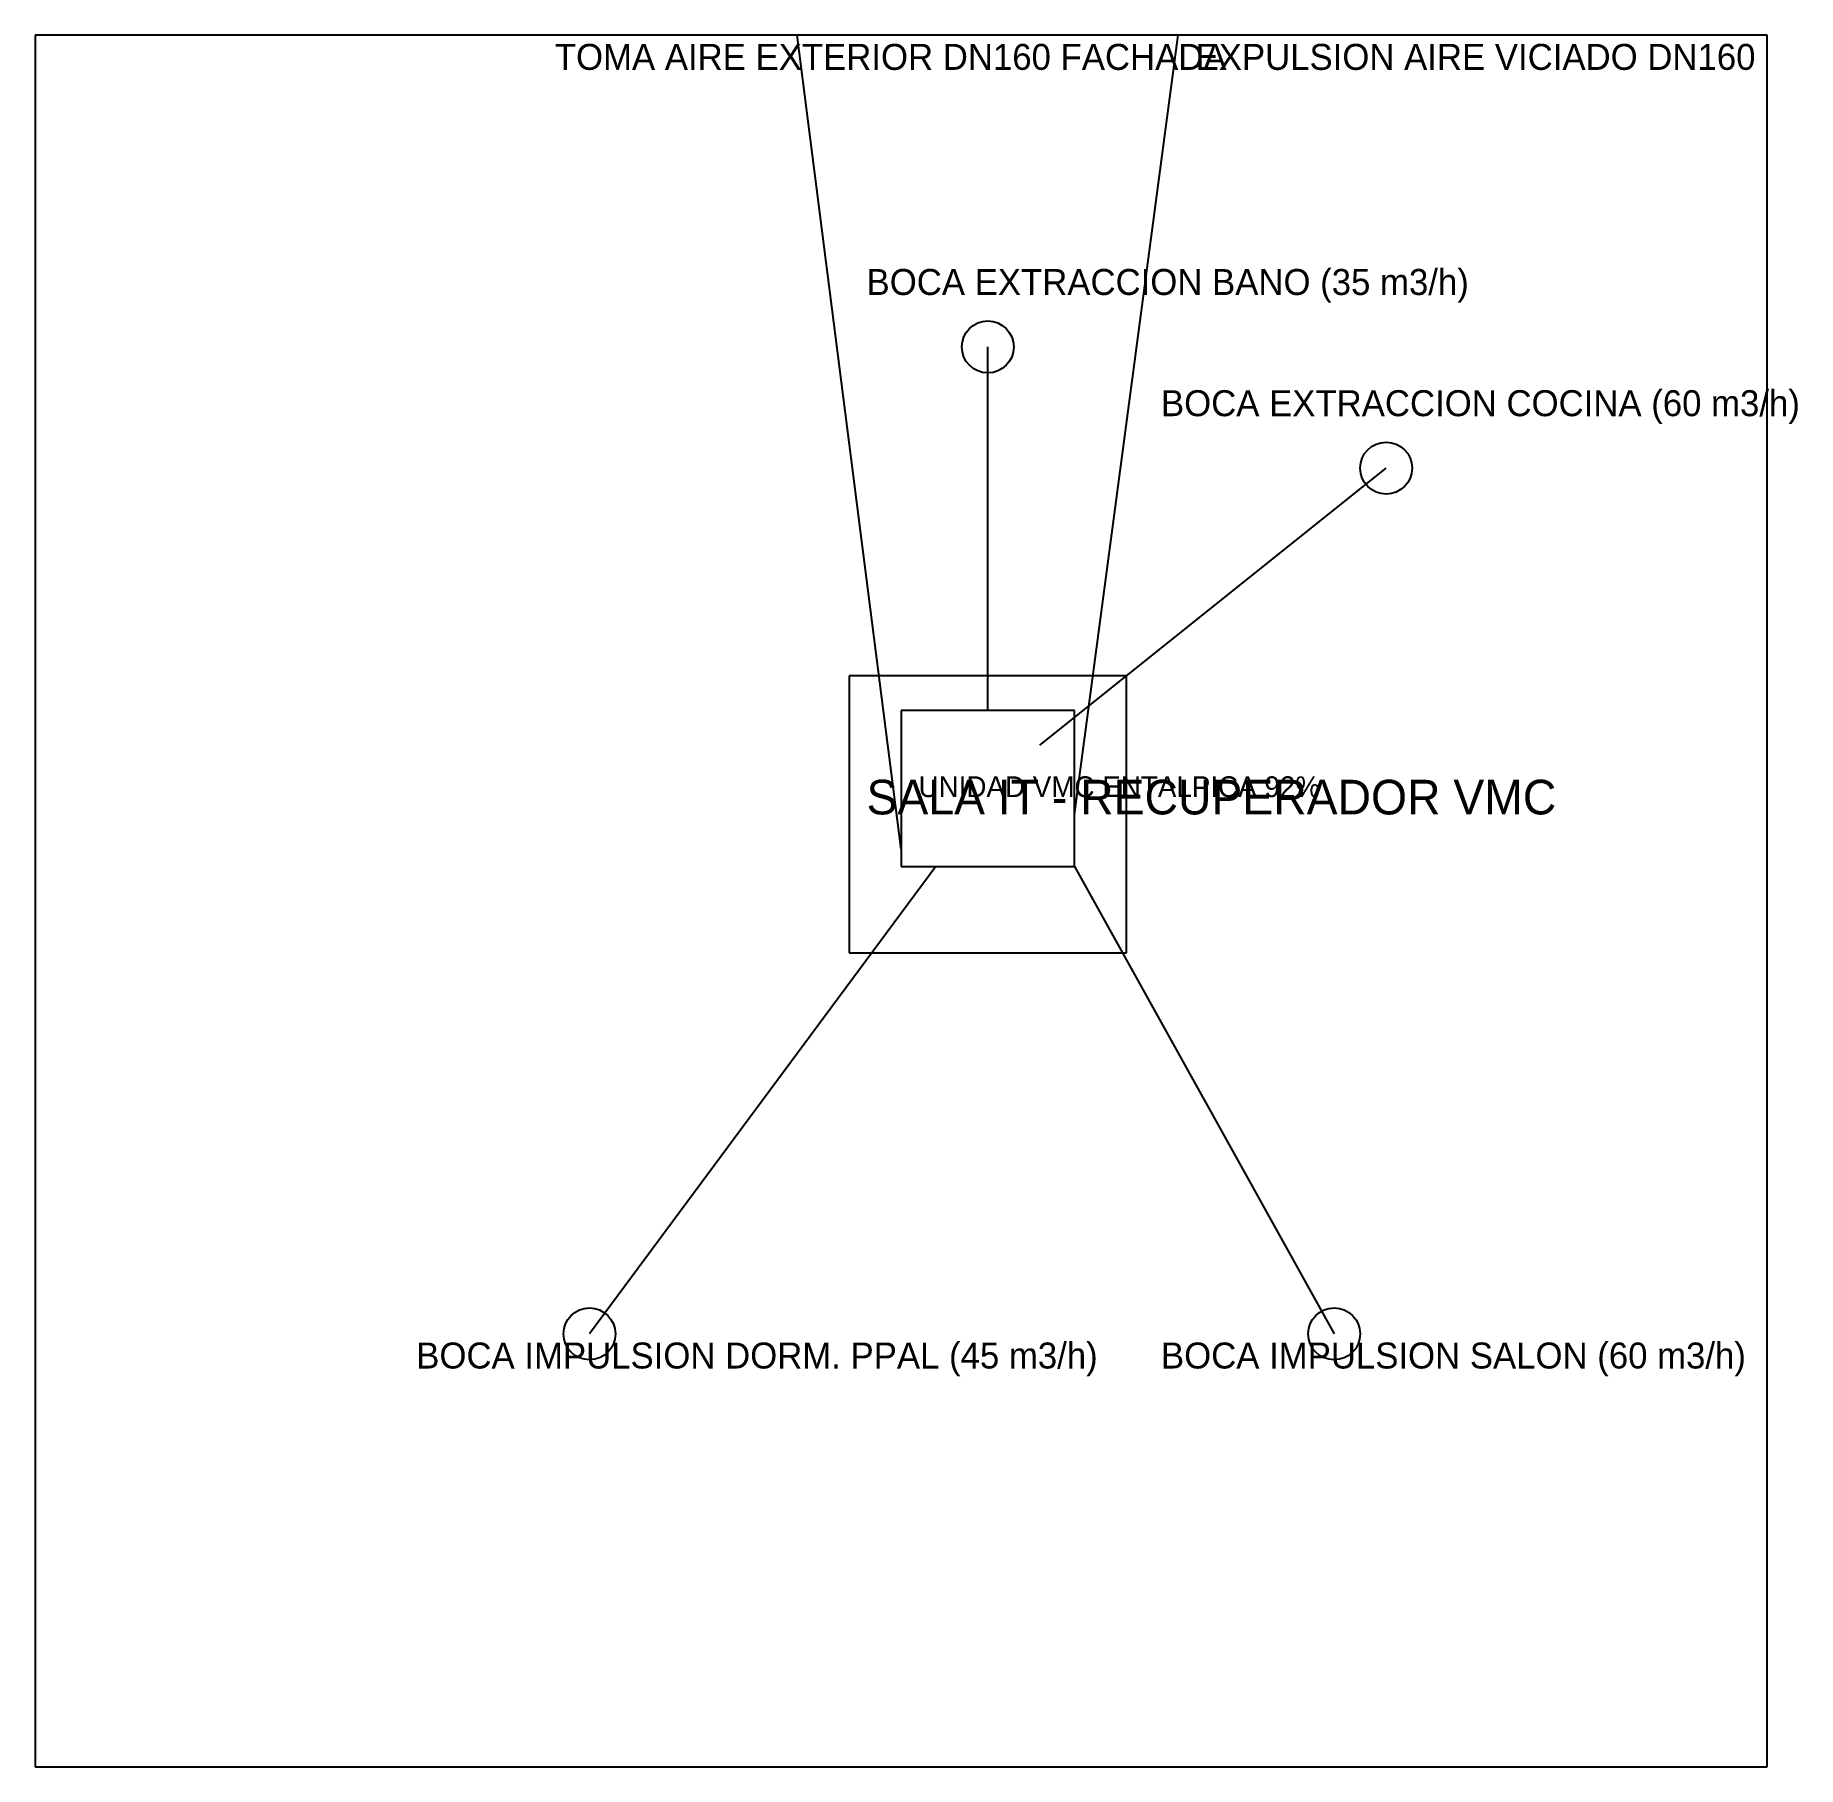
# Model space of a CAD drawing. Extents: x 0 to 10177, y 0 to 10000.
import ezdxf

# ---------------------------------------------------------------- set-up
doc = ezdxf.new("R2010")
doc.units = 0

msp = doc.modelspace()

# ---------------------------------------------------------------- linework, layer by layer
at = {"layer": 'BOCAS_EXTRACCION', "color": 1}
for centre in [(5500, 8200), (7800, 7500)]:
    msp.add_circle(centre, 150, dxfattribs=at)
at = {"layer": 'BOCAS_IMPULSION', "color": 5}
for centre in [(3200, 2500), (7500, 2500)]:
    msp.add_circle(centre, 150, dxfattribs=at)
at = {"layer": 'CONDUCTOS_EXTRACCION', "color": 1}
for p, q in [((5500, 6100), (5500, 8200)), ((5800, 5900), (7800, 7500))]:
    msp.add_line(p, q, dxfattribs=at)
at = {"layer": 'CONDUCTOS_IMPULSION', "color": 5}
for p, q in [((5200, 5200), (3200, 2500)), ((6000, 5200), (7500, 2500))]:
    msp.add_line(p, q, dxfattribs=at)
at = {"layer": 'EQUIPO_VMC', "color": 4}
for p, q in [((6000, 6100), (5000, 6100)), ((5000, 6100), (5000, 5200)), ((6000, 5200), (6000, 6100)), ((5000, 5200), (6000, 5200))]:
    msp.add_line(p, q, dxfattribs=at)
at = {"layer": 'EXPULSION_AIRE', "color": 8}
msp.add_line((6000, 5500), (6600, 10000), dxfattribs=at)
at = {"layer": 'MUROS_EXTERIORES', "color": 7}
for p, q in [((10000, 10000), (0, 10000)), ((0, 10000), (0, 0)), ((10000, 0), (10000, 10000)), ((0, 0), (10000, 0))]:
    msp.add_line(p, q, dxfattribs=at)
at = {"layer": 'SALA_IT', "color": 4}
for p, q in [((6300, 6300), (4700, 6300)), ((4700, 6300), (4700, 4700)), ((6300, 4700), (6300, 6300)), ((4700, 4700), (6300, 4700))]:
    msp.add_line(p, q, dxfattribs=at)
at = {"layer": 'TOMA_AIRE_EXT', "color": 3}
msp.add_line((5000, 5300), (4400, 10000), dxfattribs=at)

# ---------------------------------------------------------------- texts
at = {"layer": 'TEXTOS', "color": 3}
msp.add_text('TOMA AIRE EXTERIOR DN160 FACHADA', height=150, dxfattribs=at).set_placement((3000, 9800))
at = {"layer": 'TEXTOS', "color": 8}
msp.add_text('EXPULSION AIRE VICIADO DN160', height=150, dxfattribs=at).set_placement((6700, 9800))
at = {"layer": 'TEXTOS', "color": 1}
for s, p in [('BOCA EXTRACCION BANO (35 m3/h)', (4800, 8500)), ('BOCA EXTRACCION COCINA (60 m3/h)', (6500, 7800))]:
    msp.add_text(s, height=150, dxfattribs=at).set_placement(p)
at = {"layer": 'TEXTOS', "color": 4}
msp.add_text('SALA IT - RECUPERADOR VMC', height=200, dxfattribs=at).set_placement((4800, 5500))
at = {"layer": 'TEXTOS', "color": 7}
msp.add_text('UNIDAD VMC ENTALPICA 92%', height=120, dxfattribs=at).set_placement((5100, 5600))
at = {"layer": 'TEXTOS', "color": 5}
for s, p in [('BOCA IMPULSION DORM. PPAL (45 m3/h)', (2200, 2300)), ('BOCA IMPULSION SALON (60 m3/h)', (6500, 2300))]:
    msp.add_text(s, height=150, dxfattribs=at).set_placement(p)

doc.saveas('drawing.dxf')
